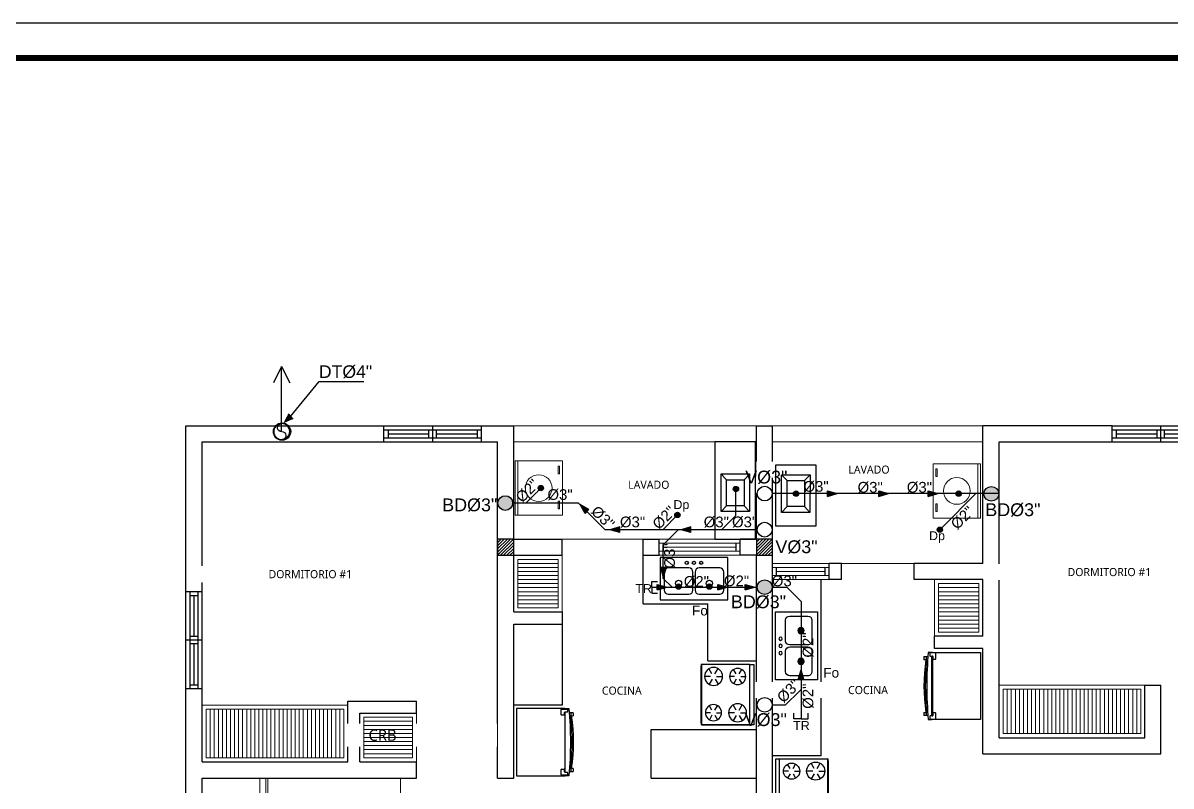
# Model space of a CAD drawing. Header units: feet. Extents: x 1019 to 2236, y -546 to 122.
# Drawn here: x 1082.64 to 1096.82, y 51.46 to 60.88 of the extents above; entities that cross this region are included whole.
import ezdxf

# ---------------------------------------------------------------- set-up
doc = ezdxf.new("R2010")
doc.units = ezdxf.units.FT
doc.header["$LTSCALE"] = 0.05
doc.header["$MEASUREMENT"] = 0
for name, color, linetype, lineweight in [('A-GENM', 8, 'Continuous', 9), ('A-WALL', 7, 'Continuous', 25), ('closet', 8, 'Continuous', 5), ('COCINA', 8, 'Continuous', 25), ('FURN', 8, 'Continuous', 9), ('P-SANR-FIXT', 8, 'Continuous', 9)]:
    doc.layers.add(name, color=color, linetype=linetype, lineweight=lineweight)
for name, color, linetype in [('AGUASNEGRAS', 4, 'Continuous'), ('ANNDTTEXT', 2, 'Continuous'), ('columna', 9, 'Continuous'), ('MARCO', 1, 'Continuous'), ('MUEBLES', 8, 'Continuous'), ('PERT-VENT', 8, 'Continuous'), ('PISO', 8, 'Continuous'), ('TEXTO', 2, 'Continuous'), ('TEXXT', 2, 'Continuous'), ('TXT', 2, 'Continuous')]:
    doc.layers.add(name, color=color, linetype=linetype)
doc.styles.add('ads', font='trebuc.ttf', dxfattribs={"height": 0.14})
doc.styles.add('DAMIAN', font='arial.ttf', dxfattribs={"height": 0.12})

# ---------------------------------------------------------------- blocks, each defined once
blk = doc.blocks.new('A$C2C3967B4')
at = {"layer": 'COCINA'}
for p, q in [((0.838, 0.52), (0, 0.52)), ((0, 0.52), (0, 0)), ((0.838, 0), (0.838, 0.52)), ((0.051, 0.342), (0.051, 0.119)), ((0.356, 0.393), (0.102, 0.393)), ((0.406, 0.119), (0.406, 0.342)), ((0.432, 0.342), (0.432, 0.119)), ((0.737, 0.393), (0.483, 0.393)), ((0.787, 0.119), (0.787, 0.342)), ((0.102, 0.068), (0.356, 0.068)), ((0.483, 0.068), (0.737, 0.068)), ((0, 0), (0.838, 0))]:
    blk.add_line(p, q, dxfattribs=at)
for centre, radius in [((0.33, 0.456), 0.0201), ((0.419, 0.456), 0.0201), ((0.508, 0.456), 0.0201), ((0.229, 0.202), 0.0381), ((0.61, 0.202), 0.0381)]:
    blk.add_circle(centre, radius, dxfattribs=at)
for centre, start, end in [((0.102, 0.342), 90, 180), ((0.356, 0.342), 0, 90), ((0.483, 0.342), 90, 180), ((0.737, 0.342), 0, 90), ((0.102, 0.119), 180, 270), ((0.356, 0.119), 270, 0), ((0.483, 0.119), 180, 270), ((0.737, 0.119), 270, 0)]:
    blk.add_arc(centre, 0.0508, start, end, dxfattribs=at)
blk = doc.blocks.new('A$C285A50AC')
at = {"layer": 'MUEBLES'}
for p, q in [((0.001, 0.69, -0.889), (0, 0.029, -0.889)), ((0.001, 0.69), (0.001, 0.639)), ((0.763, 0.688), (0.001, 0.69)), ((0.763, 0.688, -0.889), (0.001, 0.69, -0.889)), ((0.001, 0.639), (0.763, 0.637)), ((0.762, 0.028, -0.889), (0.763, 0.688, -0.889)), ((0.763, 0.637), (0.763, 0.688)), ((0, 0.029, -0.889), (0.762, 0.028, -0.889))]:
    blk.add_line(p, q, dxfattribs=at)
at = {"layer": 'MUEBLES', "color": 8}
for p, q in [((0.153, 0.524, 0.003), (0.153, 0.6, 0.003)), ((0.61, 0.523, 0.003), (0.611, 0.587, 0.003)), ((0.12, 0.505, 0.003), (0.054, 0.543, 0.003)), ((0.12, 0.467, 0.003), (0.054, 0.429, 0.003)), ((0.153, 0.448, 0.003), (0.153, 0.372, 0.003)), ((0.186, 0.505, 0.003), (0.252, 0.543, 0.003)), ((0.186, 0.467, 0.003), (0.252, 0.429, 0.003)), ((0.577, 0.466, 0.003), (0.522, 0.435, 0.003)), ((0.577, 0.504, 0.003), (0.523, 0.536, 0.003)), ((0.61, 0.447, 0.003), (0.61, 0.384, 0.003)), ((0.643, 0.504, 0.003), (0.698, 0.536, 0.003)), ((0.643, 0.466, 0.003), (0.698, 0.434, 0.003)), ((0.61, 0.219, 0.003), (0.61, 0.295, 0.003)), ((0.12, 0.2, 0.003), (0.065, 0.232, 0.003)), ((0.12, 0.162, 0.003), (0.065, 0.131, 0.003)), ((0.153, 0.219, 0.003), (0.153, 0.283, 0.003)), ((0.186, 0.2, 0.003), (0.241, 0.232, 0.003)), ((0.186, 0.162, 0.003), (0.241, 0.13, 0.003)), ((0.577, 0.2, 0.003), (0.511, 0.238, 0.003)), ((0.577, 0.162, 0.003), (0.511, 0.124, 0.003)), ((0.643, 0.199, 0.003), (0.709, 0.237, 0.003)), ((0.643, 0.161, 0.003), (0.709, 0.123, 0.003)), ((0.153, 0.143, 0.003), (0.152, 0.08, 0.003)), ((0.61, 0.142, 0.003), (0.61, 0.066, 0.003))]:
    blk.add_line(p, q, dxfattribs=at)
at = {"layer": 'MUEBLES', "extrusion": (-0.001805, -0.999998, 0)}
for p, q in [((0.063, 0.027, -0.622), (0.698, 0.025, -0.622)), ((0.063, 0.027, -0.102), (0.698, 0.025, -0.102))]:
    blk.add_line(p, q, dxfattribs=at)
at = {"layer": 'MUEBLES'}
for centre, radius in [((0.153, 0.486, 0.003), 0.114), ((0.61, 0.485, 0.003), 0.102), ((0.61, 0.181, 0.003), 0.114), ((0.153, 0.181, 0.003), 0.102)]:
    blk.add_circle(centre, radius, dxfattribs=at)
at = {"layer": 'MUEBLES', "color": 8, "extrusion": (-0.001805, -0.999998, 0)}
for centre in [(0.089, -0.038, -0.027), (0.216, -0.038, -0.027), (0.381, -0.038, -0.027), (0.546, -0.038, -0.027), (0.673, -0.038, -0.027)]:
    blk.add_circle(centre, 0.0254, dxfattribs=at)
at = {"layer": 'MUEBLES'}
for points in [[(0, 0.029), (0.001, 0.639), (0.763, 0.637), (0.762, 0.028)], [(0.001, 0.69, 0.254), (0.001, 0.639, 0.254), (0.763, 0.637, 0.254), (0.763, 0.688, 0.254)]]:
    blk.add_3dface(points, dxfattribs=at)
at = {"layer": 'MUEBLES', "color": 8}
for points in [[(0.025, 0.027, -0.076), (0.025, 0.027, -0.533), (0.737, 0.025, -0.533), (0.737, 0.025, -0.076)], [(0.025, 0.027, -0.597), (0.025, 0.027, -0.851), (0.737, 0.025, -0.851), (0.737, 0.025, -0.597)]]:
    blk.add_3dface(points, dxfattribs=at)
blk = doc.blocks.new('A$C007B5363')
at = {"layer": 'COCINA'}
for p, q in [((0, 0.829), (0.594, 0.829)), ((0, 0), (0, 0.829)), ((0.551, 0.816), (0.551, 0.752)), ((0.621, 0.822), (0.557, 0.822)), ((0.557, 0.746), (0.582, 0.746)), ((0.589, 0.752), (0.589, 0.778)), ((0.594, 0.829), (0.601, 0.829)), ((0.594, 0.822), (0.594, 0.829)), ((0.594, 0.045), (0.594, 0.784)), ((0.595, 0.784), (0.621, 0.784)), ((0.601, 0.829), (0.601, 0.822)), ((0.645, 0.829), (0.601, 0.829)), ((0.601, 0.784), (0.601, 0.044)), ((0.627, 0.791), (0.627, 0.816)), ((0.649, 0.778), (0.671, 0.778)), ((0.671, 0.74), (0.651, 0.74)), ((0.671, 0.778), (0.698, 0.778)), ((0.671, 0.74), (0.671, 0.778)), ((0.671, 0.74), (0.671, 0.778)), ((0.698, 0.74), (0.671, 0.74)), ((0.671, 0.74), (0.671, 0.702)), ((0.671, 0.702), (0.671, 0.74)), ((0.699, 0.74), (0.699, 0.778)), ((0.654, 0.702), (0.671, 0.702)), ((0.594, 0), (0, 0)), ((0.551, 0.076), (0.551, 0.013)), ((0.582, 0.083), (0.557, 0.083)), ((0.557, 0.006), (0.621, 0.006)), ((0.589, 0.051), (0.589, 0.076)), ((0.594, 0), (0.594, 0.006)), ((0.594, 0), (0.601, 0)), ((0.621, 0.044), (0.595, 0.044)), ((0.601, 0.006), (0.601, 0)), ((0.601, 0), (0.645, 0)), ((0.627, 0.013), (0.627, 0.038)), ((0.671, 0.051), (0.649, 0.051)), ((0.651, 0.089), (0.671, 0.089)), ((0.671, 0.127), (0.654, 0.127)), ((0.671, 0.127), (0.671, 0.089)), ((0.671, 0.089), (0.671, 0.127)), ((0.671, 0.089), (0.698, 0.089)), ((0.671, 0.051), (0.671, 0.089)), ((0.671, 0.051), (0.671, 0.089)), ((0.698, 0.051), (0.671, 0.051)), ((0.699, 0.051), (0.699, 0.089))]:
    blk.add_line(p, q, dxfattribs=at)
for centre, radius, start, end in [((0.557, 0.816), 0.00635, 90, 180), ((0.557, 0.752), 0.00635, 180, 270), ((0.582, 0.752), 0.00635, 270, 360), ((0.595, 0.778), 0.00635, 90, 180), ((0.621, 0.816), 0.00635, 360, 90), ((0.621, 0.791), 0.00635, 270, 360), ((-3.851, 0.414), 4.515, 354.7351, 5.2649), ((-1.675, 0.414), 2.373, 352.1151, 7.8849), ((-3.079, 0.414), 3.761, 355.6182, 4.3818), ((0.557, 0.076), 0.00635, 90, 180), ((0.557, 0.013), 0.00635, 180, 270), ((0.582, 0.076), 0.00635, 360, 90), ((0.595, 0.051), 0.00635, 180, 270), ((0.621, 0.038), 0.00635, 360, 90), ((0.621, 0.013), 0.00635, 270, 360)]:
    blk.add_arc(centre, radius, start, end, dxfattribs=at)
blk = doc.blocks.new('A$C3D6C2CD6')
at = {"layer": 'P-SANR-FIXT'}
for p, q in [((0, 1.6), (0.787, 1.6)), ((0, 0.102), (0, 1.6)), ((0.711, 1.6), (0.711, 0.102)), ((0.787, 0), (0.787, 1.6)), ((0.813, 1.6), (0.813, 0)), ((0.324, 0.227), (0.324, 0.317)), ((0.333, 0.317), (0.333, 0.227)), ((0.351, 0.227), (0.351, 0.317)), ((0.36, 0.317), (0.36, 0.227)), ((0.378, 0.227), (0.378, 0.317)), ((0.387, 0.317), (0.387, 0.227)), ((0.711, 0.102), (0, 0.102)), ((0, 0), (0.787, 0)), ((0.124, 0), (0.787, 0)), ((0.813, 0), (0.787, 0)), ((0.813, 0), (0.787, 0))]:
    blk.add_line(p, q, dxfattribs=at)
for centre, radius, start, end in [((0.356, 0.272), 0.0635, 90, 270), ((0.356, 0.272), 0.0635, 90, 270), ((0.328, 0.317), 0.00444, 360, 180), ((0.356, 0.317), 0.00444, 360, 180), ((0.356, 0.272), 0.0635, 270, 90), ((0.356, 0.272), 0.0635, 270, 90), ((0.383, 0.317), 0.00444, 360, 180), ((0.328, 0.227), 0.00444, 180, 360), ((0.356, 0.227), 0.00444, 180, 360), ((0.383, 0.227), 0.00444, 180, 360)]:
    blk.add_arc(centre, radius, start, end, dxfattribs=at)
blk = doc.blocks.new('A$C153C7E87')
at = {"layer": 'COCINA'}
for p, q in [((0.076, 0.804), (0.143, 0.731)), ((0.427, 0.804), (0.36, 0.731)), ((0.143, 0.411), (0.076, 0.339)), ((0.36, 0.411), (0.427, 0.339))]:
    blk.add_line(p, q, dxfattribs=at)
at = {"layer": 'COCINA', "extrusion": (1.60732e-15, -2.48059e-15, -1)}
for points in [[(-0.502, 1.2), (0, 1.2), (0, 0), (-0.502, 0)], [(-0.427, 0.339), (-0.076, 0.339), (-0.076, 0.804), (-0.427, 0.804)], [(-0.36, 0.411), (-0.143, 0.411), (-0.143, 0.731), (-0.36, 0.731)]]:
    blk.add_lwpolyline(points, close=True, dxfattribs=at)
blk = doc.blocks.new('A$C01EB0BB3')
at = {"layer": 'FURN'}
for p, q in [((0, 0, 224.56), (0, 0.61, 224.56)), ((0, 0.61, 224.56), (0.533, 0.61, 224.56)), ((0.503, 0.61, 224.56), (0.503, 0, 224.56)), ((0.533, 0.61, 224.56), (0.533, 0, 224.56)), ((0.533, 0, 224.56), (0, 0, 224.56))]:
    blk.add_line(p, q, dxfattribs=at)
at = {"layer": 'FURN', "ltscale": 0.02, "elevation": 224.56}
for points in [[(0.047, 0.536), (0.047, 0.45), (0.032, 0.45), (0.032, 0.536)], [(0.047, 0.143), (0.047, 0.057), (0.032, 0.057), (0.032, 0.143)]]:
    blk.add_lwpolyline(points, close=True, dxfattribs=at)
at = {"layer": 'FURN', "ltscale": 0.02}
blk.add_circle((0.267, 0.305, 224.56), 0.15, dxfattribs=at)
blk = doc.blocks.new('A$C72735B25')
at = {"layer": 'PERT-VENT', "extrusion": (-1.27878e-17, -1.31713e-15, -1)}
for p, q in [((0, 0), (0, 1.203)), ((0.05, 0), (0.05, 1.203)), ((0.1, 0.648), (0.1, 1.149)), ((0.15, 0), (0.15, 1.203)), ((0.2, 0), (0.2, 1.203)), ((0.2, 0.602), (0, 0.602)), ((0.15, 0.648), (0.05, 0.648)), ((0.15, 0.555), (0.05, 0.555)), ((0.1, 0.05), (0.1, 0.555)), ((0.05, 0.05), (0.15, 0.05))]:
    blk.add_line(p, q, dxfattribs=at)
at = {"layer": 'PERT-VENT', "extrusion": (-1.27878e-17, 1.31713e-15, -1)}
blk.add_line((0.05, 1.153), (0.15, 1.153), dxfattribs=at)
blk = doc.blocks.new('A$C206B62E9')
at = {"color": 2}
blk.add_circle((0.125, 0.125), 0.125, dxfattribs=at)
for centre, start, end in [((0.063, 0.129), 356.4536, 176.4536), ((0.187, 0.121), 176.4536, 356.4536)]:
    blk.add_arc(centre, 0.0625, start, end, dxfattribs=at)
blk = doc.blocks.new('A$C012446DC')
at = {"layer": 'PISO'}
h = blk.add_hatch(dxfattribs=at)
h.set_pattern_fill('ANSI31', color=256, scale=0.008571, angle=180)
h.set_pattern_definition([(225, (206536.064322, 1154820.960068), (0.0192434059784, -0.0192434059784), [])])
h.paths.add_polyline_path([(0, 0), (0.2, 0), (0.2, 0.2), (0, 0.2)])
at = {"layer": 'columna'}
blk.add_lwpolyline([(0.2, 0.2), (0, 0.2), (0, 0), (0.2, 0)], close=True, dxfattribs=at)
blk = doc.blocks.new('A$C387E0859')
for p in [(0, 8.7), (3.2, 8.7), (0, 0), (3.2, 0), (6, 0), (9.2, 0)]:
    blk.add_blockref('A$C012446DC', p)

msp = doc.modelspace()

# ---------------------------------------------------------------- hatches: boundary and pattern name
at = {"layer": 'AGUASNEGRAS', "ltscale": 3}
h = msp.add_hatch(color=256, dxfattribs=at)
h.dxf.hatch_style = 1
edge = h.paths.add_edge_path()
edge.add_arc((1092.19, 55.066), 0.033, 270, 630, ccw=False)
at = {"layer": 'AGUASNEGRAS'}
for points in [[(1092.58, 55.1), (1092.699, 55.066), (1092.58, 55.031)], [(1093.214, 55.1), (1093.334, 55.066), (1093.214, 55.031)], [(1093.822, 55.1), (1093.942, 55.066), (1093.822, 55.031)], [(1089.63, 54.87), (1089.521, 54.93), (1089.582, 54.821)], [(1090.01, 54.654), (1089.89, 54.62), (1090.01, 54.585)], [(1090.89, 54.654), (1090.77, 54.62), (1090.89, 54.585)], [(1090.515, 54.154), (1090.549, 54.034), (1090.584, 54.154)], [(1090.475, 53.945), (1090.595, 53.91), (1090.475, 53.876)], [(1091.222, 53.945), (1091.342, 53.91), (1091.222, 53.876)], [(1091.562, 53.945), (1091.682, 53.91), (1091.562, 53.876)]]:
    msp.add_hatch(color=256, dxfattribs=at).paths.add_polyline_path(points)
at = {"layer": 'AGUASNEGRAS', "ltscale": 3}
h = msp.add_hatch(color=256, dxfattribs=at)
h.dxf.hatch_style = 1
edge = h.paths.add_edge_path()
edge.add_arc((1094.2, 55.066), 0.033, 270, 630, ccw=False)
h = msp.add_hatch(color=256, dxfattribs=at)
h.dxf.hatch_style = 1
edge = h.paths.add_edge_path()
edge.add_arc((1094.603, 55.063), 0.091, 0, 360)
h = msp.add_hatch(color=256, dxfattribs=at)
h.dxf.hatch_style = 1
edge = h.paths.add_edge_path()
edge.add_arc((1088.596, 54.949), 0.091, 0, 360)
h = msp.add_hatch(color=256, dxfattribs=at)
h.dxf.hatch_style = 1
edge = h.paths.add_edge_path()
edge.add_arc((1090.724, 54.802), 0.033, 270, 630, ccw=False)
h = msp.add_hatch(color=256, dxfattribs=at)
h.dxf.hatch_style = 1
edge = h.paths.add_edge_path()
edge.add_arc((1093.967, 54.62), 0.033, 270, 630, ccw=False)
h = msp.add_hatch(color=256, dxfattribs=at)
h.dxf.hatch_style = 1
edge = h.paths.add_edge_path()
edge.add_arc((1090.737, 53.917), 0.033, 0, 360)
h = msp.add_hatch(color=256, dxfattribs=at)
h.dxf.hatch_style = 1
edge = h.paths.add_edge_path()
edge.add_arc((1091.118, 53.917), 0.033, 0, 360)
h = msp.add_hatch(color=256, dxfattribs=at)
h.dxf.hatch_style = 1
edge = h.paths.add_edge_path()
edge.add_arc((1091.802, 53.91), 0.091, 0, 360)
h = msp.add_hatch(color=256, dxfattribs=at)
h.dxf.hatch_style = 1
edge = h.paths.add_edge_path()
edge.add_arc((1092.251, 53.376), 0.033, 0, 360)
h = msp.add_hatch(color=256, dxfattribs=at)
h.dxf.hatch_style = 1
edge = h.paths.add_edge_path()
edge.add_arc((1092.251, 52.995), 0.033, 0, 360)
at = {"layer": 'closet'}
h = msp.add_hatch(dxfattribs=at)
h.set_pattern_fill('ANSI31', color=256, scale=0.4, angle=315, style=0)
h.set_pattern_definition([(0, (1088.75018, 53.65424), (2e-17, 0.05), [])])
h.paths.add_polyline_path([(1088.75, 53.654), (1089.25, 53.654), (1089.25, 54.254), (1088.75, 54.254)])
h = msp.add_hatch(dxfattribs=at)
h.set_pattern_fill('ANSI31', color=256, scale=0.4, angle=315, style=0)
h.set_pattern_definition([(0, (1093.95018, 53.3543), (2e-17, 0.05), [])])
h.paths.add_polyline_path([(1093.95, 53.354), (1094.45, 53.354), (1094.45, 53.954), (1093.95, 53.954)])
h = msp.add_hatch(dxfattribs=at)
h.set_pattern_fill('ANSI31', color=256, scale=0.4, angle=45, style=0)
h.set_pattern_definition([(90, (1094.75018, 52.1019), (-0.05, 7e-18), [])])
h.paths.add_polyline_path([(1094.75, 52.102), (1096.45, 52.102), (1096.45, 52.652), (1094.75, 52.652)])
at = {"layer": 'TEXTO'}
msp.add_hatch(color=2, dxfattribs=at).paths.add_polyline_path([(1085.853, 55.934), (1085.971, 55.986), (1085.914, 56.051)])
msp.add_hatch(color=2, dxfattribs=at).paths.add_polyline_path([(1085.853, 55.934), (1085.971, 55.986), (1085.914, 56.051)])

# ---------------------------------------------------------------- linework, layer by layer
at = {"layer": 'A-GENM'}
for p, q in [((1088.7, 55.904), (1091.7, 55.904)), ((1091.9, 55.904), (1091.9, 55.904)), ((1094.5, 55.904), (1091.9, 55.904)), ((1088.7, 55.704), (1091.7, 55.704)), ((1094.5, 55.704), (1091.9, 55.704)), ((1094.5, 55.704), (1091.9, 55.704)), ((1094.5, 51.852), (1094.5, 51.852))]:
    msp.add_line(p, q, dxfattribs=at)
at = {"layer": 'A-WALL'}
for p, q in [((1084.65, 55.904), (1087.097, 55.904)), ((1084.65, 53.857), (1084.65, 55.904)), ((1084.65, 55.904), (1087.097, 55.904)), ((1088.3, 55.904), (1088.7, 55.904)), ((1088.7, 54.504), (1088.7, 55.904)), ((1091.7, 54.504), (1091.7, 55.904)), ((1091.7, 55.904), (1091.9, 55.904)), ((1091.9, 50.404), (1091.9, 55.904)), ((1096.097, 55.904), (1094.5, 55.904)), ((1094.5, 54.204), (1094.5, 55.904)), ((1084.85, 53.857), (1084.85, 55.704)), ((1084.85, 55.704), (1087.097, 55.704)), ((1088.3, 55.704), (1088.5, 55.704)), ((1088.5, 51.554), (1088.5, 55.704)), ((1094.7, 52.052), (1094.7, 55.704)), ((1094.7, 55.704), (1096.097, 55.704)), ((1088.7, 54.504), (1089.3, 54.504)), ((1089.3, 54.304), (1089.3, 54.504)), ((1090.3, 54.304), (1090.3, 54.504)), ((1090.3, 54.504), (1090.5, 54.504)), ((1090.5, 54.304), (1090.5, 54.504)), ((1091.5, 54.304), (1091.5, 54.504)), ((1091.7, 54.504), (1091.5, 54.504)), ((1088.7, 54.304), (1089.3, 54.304)), ((1088.7, 53.604), (1088.7, 54.304)), ((1090.3, 54.304), (1090.5, 54.304)), ((1091.7, 54.304), (1091.5, 54.304)), ((1091.7, 46.804), (1091.7, 54.304)), ((1092.6, 54.004), (1092.6, 54.204)), ((1092.75, 54.204), (1092.6, 54.204)), ((1092.75, 54.004), (1092.75, 54.204)), ((1094.5, 54.204), (1093.65, 54.204)), ((1093.65, 54.004), (1093.65, 54.204)), ((1092.75, 54.004), (1092.6, 54.004)), ((1094.5, 54.004), (1093.65, 54.004)), ((1094.5, 53.304), (1094.5, 54.004)), ((1088.7, 53.604), (1089.3, 53.604)), ((1089.3, 53.604), (1089.3, 53.454)), ((1088.7, 53.454), (1089.3, 53.454)), ((1094.5, 53.304), (1093.9, 53.304)), ((1093.9, 53.154), (1093.9, 53.304)), ((1094.5, 53.154), (1093.9, 53.154)), ((1094.5, 51.852), (1094.5, 53.154)), ((1084.65, 51.356), (1084.65, 52.654)), ((1084.85, 51.754), (1084.85, 52.654)), ((1096.5, 52.052), (1096.5, 52.702)), ((1096.5, 52.702), (1096.7, 52.702)), ((1096.7, 51.852), (1096.7, 52.702)), ((1086.65, 51.754), (1086.65, 52.504)), ((1086.65, 52.504), (1087.5, 52.504)), ((1087.5, 52.354), (1087.5, 52.504)), ((1086.8, 51.754), (1086.8, 52.354)), ((1086.8, 52.354), (1087.5, 52.354)), ((1094.7, 52.052), (1096.5, 52.052)), ((1094.5, 51.852), (1096.7, 51.852)), ((1084.85, 51.754), (1086.65, 51.754)), ((1086.8, 51.754), (1087.5, 51.754)), ((1087.5, 51.554), (1087.5, 51.754)), ((1084.85, 51.356), (1084.85, 51.554)), ((1084.85, 51.554), (1087.5, 51.554)), ((1088.5, 51.554), (1088.7, 51.554))]:
    msp.add_line(p, q, dxfattribs=at)
at = {"layer": 'A-WALL', "extrusion": (-6.28888e-16, -1.94037e-15, -1)}
for p, q in [((1087.097, 55.704), (1087.097, 55.904)), ((1088.3, 55.904), (1088.3, 55.704)), ((1096.097, 55.704), (1096.097, 55.904))]:
    msp.add_line(p, q, dxfattribs=at)
at = {"layer": 'A-WALL', "extrusion": (-1.27878e-17, -1.31713e-15, -1)}
for p, q in [((1084.65, 53.857), (1084.85, 53.857)), ((1084.85, 52.654), (1084.65, 52.654))]:
    msp.add_line(p, q, dxfattribs=at)
at = {"layer": 'AGUASNEGRAS', "ltscale": 3}
for p, q in [((1094.7, 55.066), (1091.893, 55.066)), ((1093.991, 54.643), (1094.413, 55.066)), ((1088.687, 54.951, 0.417), (1089.498, 54.953, 0.109)), ((1089.832, 54.62), (1089.498, 54.953)), ((1090.724, 54.802), (1090.542, 54.62)), ((1091.27, 54.62), (1091.447, 54.797)), ((1091.711, 54.62), (1089.832, 54.62)), ((1090.735, 54.62), (1090.549, 54.433)), ((1090.549, 54.019), (1090.549, 54.433)), ((1090.658, 53.91), (1090.549, 54.019)), ((1090.409, 53.91), (1091.711, 53.91)), ((1091.893, 53.91), (1092.074, 53.91)), ((1092.074, 53.91), (1092.251, 53.733)), ((1091.893, 52.457), (1092.061, 52.457))]:
    msp.add_line(p, q, dxfattribs=at)
at = {"layer": 'AGUASNEGRAS'}
for points in [[(1092.58, 55.031), (1092.58, 55.1), (1092.699, 55.066)], [(1092.58, 55.031), (1092.699, 55.066)], [(1093.214, 55.031), (1093.214, 55.1), (1093.334, 55.066)], [(1093.214, 55.031), (1093.334, 55.066)], [(1093.822, 55.031), (1093.822, 55.1), (1093.942, 55.066)], [(1093.822, 55.031), (1093.942, 55.066)], [(1089.582, 54.821), (1089.63, 54.87), (1089.521, 54.93)], [(1089.582, 54.821), (1089.521, 54.93)], [(1090.01, 54.585), (1090.01, 54.654), (1089.89, 54.62)], [(1090.89, 54.585), (1090.89, 54.654), (1090.77, 54.62)], [(1090.01, 54.585), (1089.89, 54.62)], [(1090.89, 54.585), (1090.77, 54.62)], [(1090.584, 54.154), (1090.515, 54.154), (1090.549, 54.034)], [(1090.584, 54.154), (1090.549, 54.034)], [(1090.475, 53.876), (1090.475, 53.945), (1090.595, 53.91)], [(1091.222, 53.876), (1091.222, 53.945), (1091.342, 53.91)], [(1091.562, 53.876), (1091.562, 53.945), (1091.682, 53.91)], [(1090.475, 53.876), (1090.595, 53.91)], [(1091.222, 53.876), (1091.342, 53.91)], [(1091.562, 53.876), (1091.682, 53.91)]]:
    msp.add_lwpolyline(points, dxfattribs=at)
at = {"layer": 'AGUASNEGRAS', "ltscale": 3}
for points in [[(1090.409, 53.91), (1090.409, 53.979), (1090.477, 53.979)], [(1090.409, 53.91), (1090.409, 53.838), (1090.477, 53.838)], [(1092.251, 52.286), (1092.163, 52.286), (1092.163, 52.353)], [(1092.251, 52.286), (1092.338, 52.286), (1092.338, 52.353)]]:
    msp.add_lwpolyline(points, dxfattribs=at)
for centre, radius in [((1092.19, 55.066), 0.033), ((1094.2, 55.066), 0.033), ((1094.603, 55.063), 0.091), ((1088.596, 54.949, 0.669), 0.091), ((1090.724, 54.802), 0.033), ((1091.802, 54.62), 0.091), ((1093.967, 54.62), 0.033), ((1090.737, 53.917), 0.033), ((1091.118, 53.917), 0.033), ((1091.802, 53.91), 0.091), ((1092.251, 53.376), 0.033), ((1092.251, 52.995), 0.033)]:
    msp.add_circle(centre, radius, dxfattribs=at)
at = {"layer": 'ANNDTTEXT', "ltscale": 0.5}
msp.add_circle((1085.837, 55.831), 0.107, dxfattribs=at)
msp.add_circle((1085.837, 55.831), 0.107, dxfattribs=at)
at = {"layer": 'closet'}
for p, q in [((1089.3, 54.504), (1090.3, 54.504)), ((1089.3, 54.304), (1089.3, 53.604)), ((1092.75, 54.204), (1093.65, 54.204)), ((1093.9, 53.304), (1093.9, 54.004)), ((1094.7, 52.702), (1096.5, 52.702)), ((1084.85, 52.454), (1086.65, 52.454)), ((1087.5, 51.754), (1087.5, 52.354)), ((1087.3, 50.754), (1087.3, 51.554))]:
    msp.add_line(p, q, dxfattribs=at)
for points in [[(1088.75, 53.654), (1089.25, 53.654), (1089.25, 54.254), (1088.75, 54.254)], [(1093.95, 53.354), (1094.45, 53.354), (1094.45, 53.954), (1093.95, 53.954)], [(1094.75, 52.102), (1096.45, 52.102), (1096.45, 52.652), (1094.75, 52.652)]]:
    msp.add_lwpolyline(points, close=True, dxfattribs=at)
at = {"layer": 'COCINA'}
for p, q in [((1092.079, 54.906), (1092.012, 54.833)), ((1092.295, 54.906), (1092.362, 54.833)), ((1090.3, 53.704), (1090.3, 54.304)), ((1092.5, 51.828), (1092.5, 54.004)), ((1090.3, 53.704), (1091.1, 53.704)), ((1091.1, 53.001), (1091.1, 53.704)), ((1091.1, 53.001), (1091.7, 53.001)), ((1089.3, 52.454), (1088.7, 52.454)), ((1090.4, 51.554), (1090.4, 52.154)), ((1090.4, 52.154), (1091.7, 52.154)), ((1092.5, 51.828), (1091.9, 51.828)), ((1090.4, 51.554), (1091.7, 51.554))]:
    msp.add_line(p, q, dxfattribs=at)
at = {"layer": 'PERT-VENT', "lineweight": 15}
for p, q in [((1090.5, 54.504), (1091.5, 54.504)), ((1090.5, 54.454), (1091.5, 54.454)), ((1090.5, 54.354), (1091.5, 54.354)), ((1090.55, 54.404), (1091.45, 54.404)), ((1090.5, 54.304), (1091.5, 54.304)), ((1092.6, 54.204), (1091.9, 54.204)), ((1092.6, 54.154), (1091.9, 54.154)), ((1092.55, 54.104), (1091.95, 54.104)), ((1092.6, 54.054), (1091.9, 54.054)), ((1092.6, 54.004), (1091.9, 54.004))]:
    msp.add_line(p, q, dxfattribs=at)
at = {"layer": 'PERT-VENT'}
for p, q in [((1090.55, 54.354), (1090.55, 54.454)), ((1091.45, 54.354), (1091.45, 54.454)), ((1091.95, 54.054), (1091.95, 54.154)), ((1091.95, 54.054), (1091.95, 54.154)), ((1092.55, 54.054), (1092.55, 54.154))]:
    msp.add_line(p, q, dxfattribs=at)
at = {"layer": 'TEXTO', "color": 2}
for p, q in [((1085.831, 56.634), (1085.73, 56.432)), ((1085.831, 55.831), (1085.831, 56.634)), ((1085.831, 56.634), (1085.932, 56.432)), ((1085.943, 56.019), (1086.297, 56.449)), ((1085.943, 56.019), (1086.297, 56.449)), ((1086.297, 56.449), (1086.848, 56.449)), ((1086.297, 56.449), (1086.848, 56.449)), ((1085.914, 56.051), (1085.971, 55.986)), ((1085.914, 56.051), (1085.971, 55.986))]:
    msp.add_line(p, q, dxfattribs=at)

# ---------------------------------------------------------------- block references
at = {"rotation": 270}
for p in [(1087.097, 55.904), (1096.097, 55.904)]:
    msp.add_blockref('A$C72735B25', p, dxfattribs=at)
at = {"extrusion": (3.56775e-15, 5.02252e-16, -1), "xscale": -1}
msp.add_blockref('A$C2C3967B4', (-1090.509, 53.755), dxfattribs=at)
for name, p in [('A$C72735B25', (1084.65, 52.654)), ('A$C3D6C2CD6', (1084.85, 49.954))]:
    msp.add_blockref(name, p)
at = {"extrusion": (1.60776e-15, -2.47805e-15, -1), "xscale": -0.9799999999999965, "yscale": 0.9799999999999898, "zscale": 0.9799999999999965, "rotation": 269.8075498061957}
msp.add_blockref('A$C285A50AC', (-1092.612, 51.042), dxfattribs=at)
at = {"layer": 'COCINA', "extrusion": (-1.63751e-15, -2.48074e-15, -1), "rotation": 180.0000000000032}
msp.add_blockref('A$C007B5363', (-1088.737, 52.411), dxfattribs=at)
at = {"layer": 'TEXTO', "color": 2, "xscale": -0.7874921249995218, "yscale": 0.7874921249995168, "zscale": 0.7874921249995168, "rotation": 269.9723624571136}
msp.add_blockref('A$C206B62E9', (1085.735, 55.733), dxfattribs=at)
msp.add_blockref('A$C206B62E9', (1085.735, 55.733), dxfattribs=at)

# ---------------------------------------------------------------- texts
at = {"layer": 'TEXXT', "style": 'DAMIAN'}
for s, insert, char_height, width, attachment_point, rotation in [(' DT%%C4"', (1086.232, 56.488), 0.156, 3.7752, 7, 359.9724), (' DT%%C4"', (1086.232, 56.488), 0.156, 3.7752, 7, 359.9724), (' %%C2"', (1090.62, 54.926), 0.132, 3.4848, 3, 45), (' %%C2"', (1094.308, 54.926), 0.132, 3.4848, 3, 45), (' %%C3"', (1089.96, 54.709), 0.132, 3.4848, 3, 315), (' %%C3"', (1090.56, 54.452), 0.132, 3.4848, 3, 90), (' %%C2"', (1092.271, 53.352), 0.132, 3.4848, 3, 90)]:
    msp.add_mtext(s, dxfattribs=dict(at, insert=insert, char_height=char_height, width=width, attachment_point=attachment_point, rotation=rotation))
at = {"layer": 'TEXXT', "attachment_point": 3, "style": 'DAMIAN'}
for s, insert, char_height, width in [(' BD%%C3"', (1088.498, 55.006), 0.1584, 4.18176), (' Dp', (1090.871, 54.985, 1.752), 0.11, 2.904), (' BD%%C3"', (1095.21, 54.946), 0.1584, 4.18176), (' %%C3"', (1090.325, 54.782), 0.132, 3.4848), (' %%C3"', (1091.36, 54.782), 0.132, 3.4848), (' %%C3"', (1091.71, 54.782), 0.132, 3.4848), ('{\\fArial|b0|i0|c238|p34;V%%C}3{\\fArial|b0|i0|c238|p34;"}', (1092.456, 54.489), 0.1584, 4.18176), (' Dp', (1094.03, 54.601, 1.752), 0.11, 2.904), (' %%C2"', (1091.61, 54.054), 0.132, 3.4848), (' %%C3"', (1092.202, 54.054), 0.132, 3.4848), (' TR', (1090.409, 53.948, -224.56), 0.11, 2.904), (' %%C2"', (1091.114, 54.047), 0.132, 3.4848), (' BD%%C3"', (1092.066, 53.809), 0.1584, 4.18176), (' Fo', (1091.1, 53.681), 0.12, 2.904), ('{\\fArial|b0|i0|c238|p34;V%%C}3{\\fArial|b0|i0|c238|p34;"}', (1092.076, 52.354), 0.1584, 4.18176), (' TR', (1092.359, 52.257), 0.11, 2.904)]:
    msp.add_mtext(s, dxfattribs=dict(at, insert=insert, char_height=char_height, width=width))
at = {"layer": 'TXT', "insert": (1090.036, 52.683), "char_height": 0.1, "width": 2.688, "attachment_point": 2, "style": 'ads', "bg_fill": 2}
msp.add_mtext('COCINA', dxfattribs=at)

# ---------------------------------------------------------------- next in the draw order: linework, layer by layer
at = {"layer": 'A-WALL'}
msp.add_line((1088.7, 51.554), (1088.7, 53.454), dxfattribs=at)
at = {"layer": 'COCINA'}
msp.add_line((1089.3, 53.454), (1089.3, 52.454), dxfattribs=at)

# ---------------------------------------------------------------- next in the draw order: texts
at = {"layer": 'TXT', "width": 2.688, "attachment_point": 2, "style": 'ads', "bg_fill": 2}
for s, insert, char_height in [('LAVADO', (1090.37, 55.225), 0.1), ('DORMITORIO #1', (1086.187, 54.121), 0.1), ('DORMITORIO #1', (1096.062, 54.147), 0.1), ('COCINA', (1093.079, 52.69), 0.1), ('CRB', (1087.08, 52.153), 0.14)]:
    msp.add_mtext(s, dxfattribs=dict(at, insert=insert, char_height=char_height))

# ---------------------------------------------------------------- next in the draw order: hatches: boundary and pattern name
at = {"layer": 'AGUASNEGRAS', "ltscale": 3}
h = msp.add_hatch(color=256, dxfattribs=at)
h.dxf.hatch_style = 1
edge = h.paths.add_edge_path()
edge.add_arc((1089.036, 55.134), 0.033, 270, 630, ccw=False)
h = msp.add_hatch(color=256, dxfattribs=at)
h.dxf.hatch_style = 1
edge = h.paths.add_edge_path()
edge.add_arc((1091.447, 55.122), 0.033, 270, 630, ccw=False)
at = {"layer": 'AGUASNEGRAS'}
msp.add_hatch(color=256, dxfattribs=at).paths.add_polyline_path([(1092.217, 52.77), (1092.251, 52.89), (1092.286, 52.77)])
at = {"layer": 'closet'}
h = msp.add_hatch(dxfattribs=at)
h.set_pattern_fill('ANSI31', color=256, scale=0.4, angle=45, style=0)
h.set_pattern_definition([(90, (1084.90018, 49.10424), (-0.05, 7e-18), [])])
h.paths.add_polyline_path([(1084.9, 51.804), (1086.6, 51.804), (1086.6, 52.404), (1084.9, 52.404)])
h = msp.add_hatch(dxfattribs=at)
h.set_pattern_fill('ANSI31', color=256, scale=0.4, angle=315, style=0)
h.set_pattern_definition([(0, (1086.85018, 51.80424), (2e-17, 0.05), [])])
h.paths.add_polyline_path([(1086.85, 51.804), (1087.45, 51.804), (1087.45, 52.404), (1086.85, 52.404)])

# ---------------------------------------------------------------- next in the draw order: linework, layer by layer
at = {"layer": 'AGUASNEGRAS', "ltscale": 3}
for p, q in [((1089.036, 55.134, 0.354), (1088.853, 54.951, 0.354)), ((1091.447, 54.797), (1091.447, 55.122)), ((1092.251, 53.733), (1092.251, 52.286)), ((1092.061, 52.457), (1092.251, 52.648))]:
    msp.add_line(p, q, dxfattribs=at)
at = {"layer": 'AGUASNEGRAS'}
for points in [[(1092.286, 52.77), (1092.217, 52.77), (1092.251, 52.89)], [(1092.286, 52.77), (1092.251, 52.89)]]:
    msp.add_lwpolyline(points, dxfattribs=at)
at = {"layer": 'AGUASNEGRAS', "ltscale": 3}
for centre, radius in [((1089.036, 55.134, 0.354), 0.033), ((1091.447, 55.122), 0.033), ((1091.802, 55.066), 0.091), ((1091.802, 52.457), 0.091)]:
    msp.add_circle(centre, radius, dxfattribs=at)
at = {"layer": 'closet'}
for points in [[(1084.9, 51.804), (1086.6, 51.804), (1086.6, 52.404), (1084.9, 52.404)], [(1086.85, 51.804), (1087.45, 51.804), (1087.45, 52.304), (1086.85, 52.304)]]:
    msp.add_lwpolyline(points, close=True, dxfattribs=at)

# ---------------------------------------------------------------- next in the draw order: block references
at = {"xscale": 1.099999999999994, "yscale": 1.099999999999994, "zscale": 1.099999999999994, "rotation": 180}
msp.add_blockref('A$C01EB0BB3', (1089.303, 55.469), dxfattribs=at)
msp.add_blockref('A$C387E0859', (1088.5, 45.604))
at = {"extrusion": (-5.52346e-16, -3.5682e-15, -1), "rotation": 270.0000000000065}
msp.add_blockref('A$C2C3967B4', (-1092.454, 53.604), dxfattribs=at)
at = {"extrusion": (-1.65786e-15, -2.47805e-15, -1), "xscale": 0.9799999999999969, "yscale": 0.9799999999999969, "zscale": 0.9799999999999969, "rotation": 90.19245019381091}
msp.add_blockref('A$C285A50AC', (-1090.991, 52.211), dxfattribs=at)
at = {"layer": 'COCINA', "extrusion": (1.58742e-15, -2.48023e-15, -1), "xscale": -1, "rotation": 180}
msp.add_blockref('A$C007B5363', (-1094.469, 53.104), dxfattribs=at)

# ---------------------------------------------------------------- next in the draw order: texts
at = {"layer": 'TEXXT', "char_height": 0.132, "width": 3.4848, "attachment_point": 3, "style": 'DAMIAN'}
for s, insert, rotation in [(' %%C2"', (1088.931, 55.258, 0.354), 45), (' %%C3"', (1092.16, 52.786, -224.56), 44.9236), (' %%C2"', (1092.271, 52.72), 90)]:
    msp.add_mtext(s, dxfattribs=dict(at, insert=insert, rotation=rotation))
at = {"layer": 'TEXXT', "attachment_point": 3, "style": 'DAMIAN'}
for s, insert, char_height, width in [(' %%C3"', (1089.429, 55.12, 247.016), 0.132, 3.4848), (' Fo', (1092.722, 52.914), 0.12, 2.904)]:
    msp.add_mtext(s, dxfattribs=dict(at, insert=insert, char_height=char_height, width=width))
at = {"layer": 'TXT', "insert": (1093.091, 55.412), "char_height": 0.1, "width": 2.688, "attachment_point": 2, "style": 'ads', "bg_fill": 2}
msp.add_mtext('LAVADO', dxfattribs=at)

# ---------------------------------------------------------------- next in the draw order: linework, layer by layer
at = {"layer": 'COCINA'}
for p, q in [((1092.012, 55.299), (1092.079, 55.226)), ((1092.363, 55.298), (1092.296, 55.226))]:
    msp.add_line(p, q, dxfattribs=at)
at = {"layer": 'COCINA', "extrusion": (1.6068e-15, -2.48092e-15, -1)}
for points in [[(-1092.438, 55.416), (-1091.936, 55.416), (-1091.936, 54.666), (-1092.438, 54.666)], [(-1092.362, 54.833), (-1092.012, 54.833), (-1092.012, 55.299), (-1092.363, 55.298)], [(-1092.295, 54.906), (-1092.079, 54.906), (-1092.079, 55.226), (-1092.296, 55.226)]]:
    msp.add_lwpolyline(points, close=True, dxfattribs=at)
at = {"layer": 'MARCO'}
msp.add_lwpolyline([(1054.272, 60.877), (1118.772, 60.877), (1118.772, 18.877), (1054.272, 18.877)], close=True, dxfattribs=at)
at = {"layer": 'MARCO', "const_width": 0.075}
msp.add_lwpolyline([(1111.6, 60.443), (1054.706, 60.443), (1054.706, 19.311), (1111.6, 19.311)], close=True, dxfattribs=at)

# ---------------------------------------------------------------- next in the draw order: block references
at = {"xscale": -1.100000000000023, "yscale": 1.099999999999994, "zscale": 1.100000000000001, "rotation": 180}
msp.add_blockref('A$C01EB0BB3', (1093.883, 55.434), dxfattribs=at)
at = {"layer": 'FURN'}
msp.add_blockref('A$C153C7E87', (1091.188, 54.504), dxfattribs=at)

# ---------------------------------------------------------------- next in the draw order: texts
at = {"layer": 'TEXXT', "attachment_point": 3, "style": 'DAMIAN'}
for s, insert, char_height, width in [('{\\fArial|b0|i0|c238|p34;V%%C}3{\\fArial|b0|i0|c238|p34;"}', (1092.083, 55.349), 0.1584, 4.18176), (' %%C3"', (1092.593, 55.221), 0.132, 3.4848), (' %%C3"', (1093.262, 55.21), 0.132, 3.4848), (' %%C3"', (1093.87, 55.21), 0.132, 3.4848)]:
    msp.add_mtext(s, dxfattribs=dict(at, insert=insert, char_height=char_height, width=width))

doc.saveas('drawing.dxf')
